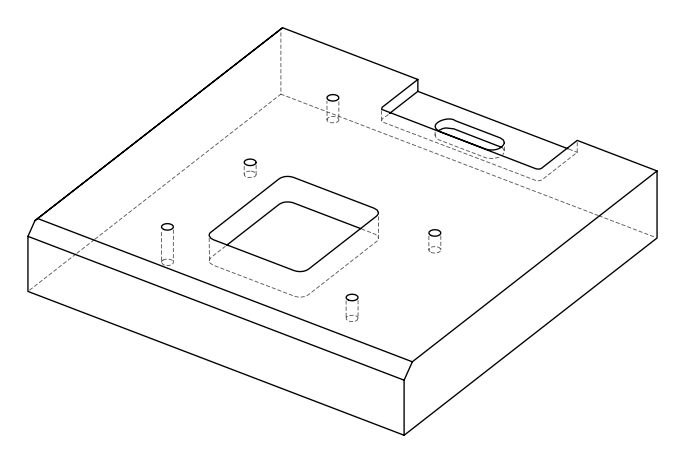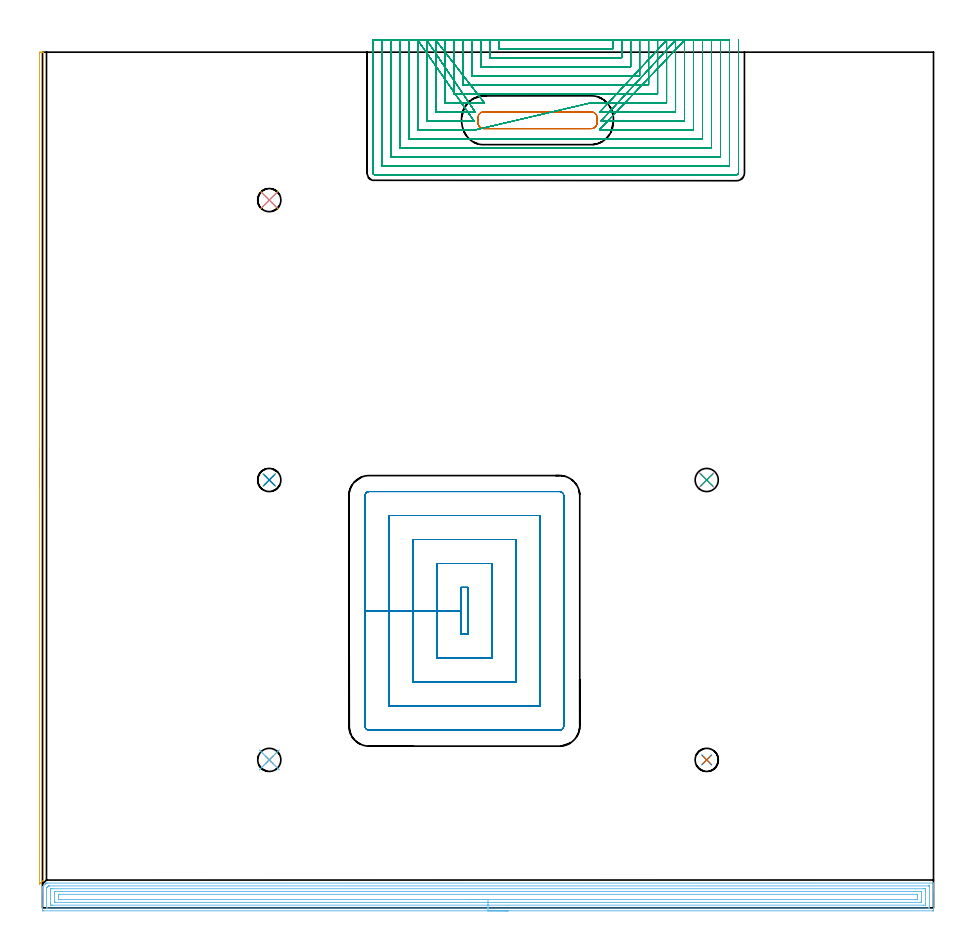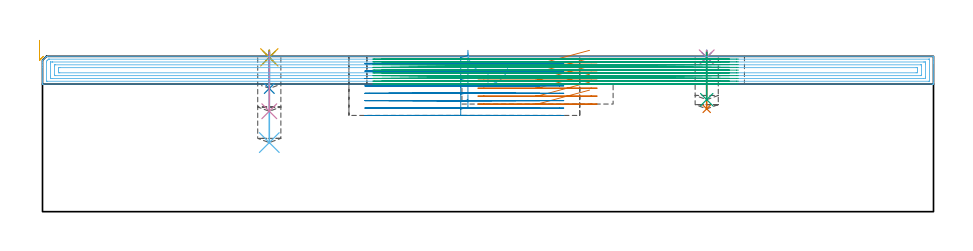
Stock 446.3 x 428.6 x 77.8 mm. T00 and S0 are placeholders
(PLAN: 15 operations, 4 tool changes, 160.5 min)
(1 SPOT_DRILL | STEP1POCKET | NXT0321_9005460120000 | 0.03 min | 0 mm3)
(2 SPOT_DRILL_1 | STEP1POCKET_1 | NXT0321_9005460120000 | 0.03 min | 1 mm3)
(3 SPOT_DRILL_2 | STEP1POCKET_2 | NXT0321_9005460120000 | 0.03 min | 1 mm3)
(4 SPOT_DRILL_3 | STEP1POCKET_3 | NXT0321_9005460120000 | 0.03 min | 1 mm3)
(5 SPOT_DRILL_4 | STEP1POCKET_4 | NXT0321_9005460120000 | 0.03 min | 1 mm3)
(6 DRILL_BLIND_HOLE_INTO_CENTER | STEP1POCKET | NXT0301_087 | 0.18 min | 4397 mm3)
(7 DRILL_BLIND_HOLE_INTO_CENTER_1 | STEP1POCKET_1 | NXT0301_087 | 0.11 min | 2618 mm3)
(8 DRILL_BLIND_HOLE_INTO_CENTER_2 | STEP1POCKET_2 | NXT0301_087 | 0.07 min | 1545 mm3)
(9 DRILL_BLIND_HOLE_INTO_CENTER_3 | STEP1POCKET_3 | NXT0301_087 | 0.1 min | 2134 mm3)
(10 DRILL_BLIND_HOLE_INTO_CENTER_4 | STEP1POCKET_4 | NXT0301_087 | 0.12 min | 2744 mm3)
(11 AREA_MILL | FG_CHAMFER_SURFACE | UGT0205_001 | 3.48 min | 833 mm3)
(12 AREA_MILL_1 | FG_CHAMFER_SURFACE_1 | UGT0205_001 | 18.15 min | 43110 mm3)
(13 MILL_RECTANGULAR_POCKET | POCKET_RECTANGULAR_STRAIGHT | UGT0201_008 | Follow Part, ap 4, ae 75% | 2.25 min | 41666 mm3)
(14 MILL_RECTANGULAR_POCKET_1 | POCKET_RECTANGULAR_STRAIGHT_1 | UGT0201_008 | Follow Part, ap 4, ae 75% | 21.29 min | 461160 mm3)
(15 MILL_SLOT | SLOT_PARTIAL_RECTANGULAR | UGT0201_124 | Follow Part, ap 1.5, ae 75% | 114.57 min | 143905 mm3)
(TOOL NXT0321_9005460120000 | NC Spot Drill, 142deg, 12mm, Carbide, Uncoated | D12 PA142 FL30 Z2)
(TOOL NXT0301_087 | Carbide Drill 11.6mm [860.1-1160-058A1-MM 2214] | D11.6 PA140 FL72 Z2)
(TOOL UGT0205_001 | Chamfer Mill 20 x 3 x 45 deg. | D20 FL50 Z2)
(TOOL UGT0201_008 | End Mill 16 mm | D16 FL32 Z4)
(TOOL UGT0201_124 | Carbide End Mill 6.0 | D6 FL15 Z4)
(OP 1 SPOT_DRILL)
G17 G21 G94 G90
T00 M6
G54
G17 G0 G90 X113.6 Y74.1 S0 M3
G43 Z87.8 H0
G94 G81 G98 Z77.301 F250. R80.8
G80
M5
M2
(OP 2 SPOT_DRILL_1)
G17 G21 G94 G90
T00 M6
G54
G17 G0 G90 X332.7 Y74.1 S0 M3
G43 Z87.8 H0
G94 G81 G98 Z77.301 F250. R80.8
G80
M5
M2
(OP 3 SPOT_DRILL_2)
G17 G21 G94 G90
T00 M6
G54
G17 G0 G90 X113.6 Y214.3 S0 M3
G43 Z87.8 H0
G94 G81 G98 Z77.301 F250. R80.8
G80
M5
M2
(OP 4 SPOT_DRILL_3)
G17 G21 G94 G90
T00 M6
G54
G17 G0 G90 X332.7 Y214.3 S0 M3
G43 Z87.8 H0
G94 G81 G98 Z77.301 F250. R80.8
G80
M5
M2
(OP 5 SPOT_DRILL_4)
G17 G21 G94 G90
T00 M6
G54
G17 G0 G90 X113.6 Y354.5 S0 M3
G43 Z87.8 H0
G94 G81 G98 Z77.301 F250. R80.8
G80
M5
M2
(OP 6 DRILL_BLIND_HOLE_INTO_CENTER)
G17 G21 G94 G90
T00 M6
G54
G17 G0 G90 X113.6 Y74.1 S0 M3
G43 Z87.8 H1
G94 G81 G98 Z34.6 F250. R79.8
G80
M5
M2
(OP 7 DRILL_BLIND_HOLE_INTO_CENTER_1)
G17 G21 G94 G90
T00 M6
G54
G17 G0 G90 X332.7 Y74.1 S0 M3
G43 Z87.8 H1
G94 G81 G98 Z51.5 F250. R79.8
G80
M5
M2
(OP 8 DRILL_BLIND_HOLE_INTO_CENTER_2)
G17 G21 G94 G90
T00 M6
G54
G17 G0 G90 X113.6 Y214.3 S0 M3
G43 Z87.8 H1
G94 G81 G98 Z61.7 F250. R79.8
G80
M5
M2
(OP 9 DRILL_BLIND_HOLE_INTO_CENTER_3)
G17 G21 G94 G90
T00 M6
G54
G17 G0 G90 X332.7 Y214.3 S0 M3
G43 Z87.8 H1
G94 G81 G98 Z56.1 F250. R79.8
G80
M5
M2
(OP 10 DRILL_BLIND_HOLE_INTO_CENTER_4)
G17 G21 G94 G90
T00 M6
G54
G17 G0 G90 X113.6 Y354.5 S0 M3
G43 Z87.8 H1
G94 G81 G98 Z50.3 F250. R79.8
G80
M5
M2
(OP 11 AREA_MILL)
G17 G21 G94 G90
T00 M6
G54
G17 G0 G90 X-1.5 Y210.25 S1061 M3
G43 Z87.8 H0
Z85.8
G94 G1 Y210.288 Z84.928 F250.
Y210.402 Z84.063
Y210.591 Z83.212
Y210.853 Z82.38
Y211.187 Z81.574
Y211.59 Z80.8
Y212.058 Z80.064
Y212.589 Z79.372
Y213.179 Z78.729
Y213.822 Z78.14
Y214.514 Z77.608
Y215.25 Z77.14
Y216.024 Z76.737
Y216.83 Z76.403
Y217.662 Z76.141
Y218.513 Z75.952
Y219.378 Z75.838
Y220.25 Z75.8
Y428.26
X-1.497 Y428.427 Z75.803
X-1.491 Y428.598 Z75.805
X-1.288 Y428.6 Z76.008
X-0.944 Z76.351
X-0.256 Z77.043
X0.07 Z77.37
X0.459 Y428.592 Z77.75
X0.497 Y428.59 Z77.788
X0.5 Y428.427 Z77.8
Y14.306
X0.494 Y13.895 Z77.792
X0.428 Y13.828 Z77.727
X0.389 Y13.788 Z77.687
X-0.88 Y12.519 Z76.419
X-0.944 Y12.454 Z76.352
X-1.133 Y12.267 Z76.167
X-1.178 Y12.222 Z76.122
X-1.389 Y12.01 Z75.909
X-1.479 Y11.924 Z75.819
X-1.494 Y11.917 Z75.803
X-1.499 Y11.924 Z75.799
X-1.5 Y21.902 Z75.8
Y220.25
Y221.121 Z75.838
Y221.986 Z75.952
Y222.838 Z76.141
Y223.67 Z76.403
Y224.476 Z76.737
Y225.25 Z77.14
Y225.986 Z77.608
Y226.678 Z78.14
Y227.321 Z78.729
Y227.91 Z79.372
Y228.441 Z80.064
Y228.91 Z80.8
Y229.313 Z81.574
Y229.647 Z82.38
Y229.909 Z83.212
Y230.098 Z84.063
Y230.212 Z84.928
Y230.25 Z85.8
G0 Z87.8
M5
M2
(OP 12 AREA_MILL_1)
G17 G21 G94 G90
T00 M6
G54
G17 G0 G90 X233.15 Y-1.5 S1061 M3
G43 Z87.8 H0
Z73.9
G94 G1 X233.112 Z73.028 F250.
X232.998 Z72.164
X232.809 Z71.312
X232.547 Z70.48
X232.213 Z69.674
X231.81 Z68.9
X231.342 Z68.164
X230.81 Z67.472
X230.221 Z66.829
X229.578 Z66.24
X228.886 Z65.708
X228.15 Z65.24
X227.376 Z64.837
X226.57 Z64.503
X225.738 Z64.241
X224.886 Z64.052
X224.022 Z63.938
X223.15 Z63.9
X0.623
X0.11 Y-1.495 Z63.903
X0.01 Y-1.492 Z63.906
X0. Y-1.387 Z64.01
Y6.764 Z72.159
Y8.172 Z73.569
Y9.393 Z74.787
Y10.269 Z75.667
X0.002 Y10.392 Z75.788
X0.027 Y10.428 Z75.825
X1.516 Y11.918 Z77.315
X1.621 Y12.022 Z77.419
X1.916 Y12.315 Z77.714
X1.998 Y12.394 Z77.792
X2.41 Y12.4 Z77.8
X446.124
X446.29 Y12.398 Z77.789
X446.297 Y12.253 Z77.646
X446.3 Y12.102 Z77.502
Y11.835 Z77.235
Y11.145 Z76.54
Y9.924 Z75.321
Y9.393 Z74.787
Y8.782 Z74.178
Y-0.856 Z64.541
X446.296 Y-1.122 Z64.276
X446.29 Y-1.493 Z63.905
X446.06 Y-1.497 Z63.902
X445.677 Y-1.5 Z63.9
X223.15
Y-0.086 Z65.314
X2.41 Y-0.085 Z65.315
X2.246 Y-0.084 Z65.316
X2.055 Y-0.08 Z65.32
X2.015 Y-0.079 Z65.321
X2.009 Y-0.054 Z65.346
X2.005 Y-0.022 Z65.378
X2.001 Y0.156 Z65.556
Y9.393 Z74.793
X2.004 Y9.791 Z75.191
X2.01 Y9.913 Z75.313
X2.023 Y9.962 Z75.362
X2.364 Y10.314 Z75.714
X2.41 Y10.36 Z75.76
X2.808 Y10.755 Z76.155
X2.977 Y10.918 Z76.318
X3.037 Y10.975 Z76.375
X3.122 Y10.979 Z76.379
X3.304 Y10.983 Z76.383
X3.467 Y10.985 Z76.385
X443.89
X444.054 Y10.984 Z76.384
X444.245 Y10.98 Z76.38
X444.285 Y10.979 Z76.379
X444.291 Y10.954 Z76.354
X444.295 Y10.922 Z76.322
X444.299 Y10.744 Z76.144
X444.3 Y0.229 Z65.629
X444.298 Y0.095 Z65.495
X444.294 Y-0.012 Z65.388
X444.29 Y-0.077 Z65.323
X444.254 Y-0.079 Z65.321
X443.89 Y-0.084 Z65.316
X443.727 Y-0.085 Z65.315
X223.15 Y-0.086 Z65.314
Y1.328 Z66.728
X5.091 Y1.329 Z66.729
X4.378 Y1.33 Z66.73
X4.197 Y1.332 Z66.732
X4.025 Y1.335 Z66.735
X4.01 Y1.507 Z66.907
X4.003 Y1.697 Z67.097
X4. Y2.383 Z67.783
Y2.577 Z67.977
X4.001 Y8.71 Z74.11
X4.008 Y9.393 Z74.793
X4.01 Y9.488 Z74.888
X4.049 Y9.538 Z74.938
X4.071 Y9.56 Z74.96
X4.108 Y9.565 Z74.965
X4.197 Y9.567 Z74.967
X4.909 Y9.571 Z74.971
X5.091
X441.209
X441.922 Y9.57 Z74.97
X442.103 Y9.568 Z74.968
X442.275 Y9.565 Z74.965
X442.29 Y9.393 Z74.793
X442.297 Y9.203 Z74.603
X442.3 Y8.517 Z73.917
Y8.323 Z73.723
X442.299 Y2.191 Z67.591
X442.29 Y1.507 Z66.907
X442.277 Y1.335 Z66.735
X441.209 Y1.329 Z66.729
X223.15 Y1.328 Z66.728
Y2.743 Z68.143
X6.512
X6.145 Y2.744 Z68.144
X6.082 Y2.746 Z68.146
X6.024 Y2.749 Z68.149
X6.01 Y2.831 Z68.231
X6. Y3.244 Z68.644
Y7.626 Z73.026
X6.003 Y8.071 Z73.471
X6.006 Y8.125 Z73.525
X6.009 Y8.146 Z73.546
X6.037 Y8.15 Z73.55
X6.176 Y8.154 Z73.554
X6.352 Y8.157 Z73.557
X439.788
X440.155 Y8.156 Z73.556
X440.218 Y8.154 Z73.554
X440.276 Y8.151 Z73.551
X440.29 Y8.069 Z73.469
X440.3 Y7.656 Z73.056
Y7.641 Z73.041
Y3.274 Z68.674
X440.297 Y2.829 Z68.229
X440.294 Y2.775 Z68.175
X440.291 Y2.754 Z68.154
X440.263 Y2.75 Z68.15
X440.124 Y2.746 Z68.146
X439.948 Y2.743 Z68.143
X223.15
Y4.157 Z69.557
X8.644
X8.226 Y4.161 Z69.561
X8.025 Y4.164 Z69.564
X8.01 Y4.276 Z69.676
X8.002 Y4.787 Z70.187
X8.001 Y5.012 Z70.412
X8. Y5.664 Z71.064
X8.002 Y5.888 Z71.288
X8.009 Y6.532 Z71.932
X8.021 Y6.736 Z72.136
X8.688 Y6.743 Z72.143
X437.656
X438.074 Y6.739 Z72.139
X438.275 Y6.736 Z72.136
X438.29 Y6.624 Z72.024
X438.298 Y6.113 Z71.513
X438.299 Y5.888 Z71.288
X438.3 Y5.236 Z70.636
X438.298 Y5.012 Z70.412
X438.291 Y4.368 Z69.768
X438.279 Y4.164 Z69.564
X437.612 Y4.157 Z69.557
X223.15
X222.278 Z69.595
X221.414 Z69.709
X220.562 Z69.898
X219.73 Z70.16
X218.924 Z70.494
X218.15 Z70.897
X217.414 Z71.365
X216.722 Z71.896
X216.079 Z72.486
X215.49 Z73.129
X214.958 Z73.821
X214.49 Z74.557
X214.087 Z75.331
X213.753 Z76.137
X213.491 Z76.969
X213.302 Z77.82
X213.188 Z78.685
X213.15 Z79.557
G0 Z87.8
M5
M2
(OP 13 MILL_RECTANGULAR_POCKET)
G17 G21 G94 G90
T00 M6
G54
G17 G0 G90 X274.012 Y398.7 S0 M3
G43 Z87.8 H0
Z80.8
G94 G1 X247.95 Z73.817 F250.
X221.1 F500.
G3 X218.1 Y395.7 R3.
G1 Y393.3
G3 X221.1 Y390.3 R3.
G1 X274.8
G3 X277.8 Y393.3 R3.
G1 Y395.7
G3 X274.8 Y398.7 R3.
G1 X247.95
X246.95
G0 X274.012 Z76.817
G1 X247.95 Z69.833 F250.
X221.1 F500.
G3 X218.1 Y395.7 R3.
G1 Y393.3
G3 X221.1 Y390.3 R3.
G1 X274.8
G3 X277.8 Y393.3 R3.
G1 Y395.7
G3 X274.8 Y398.7 R3.
G1 X247.95
X246.95
G0 X274.012 Z72.833
G1 X247.95 Z65.85 F250.
X221.1 F500.
G3 X218.1 Y395.7 R3.
G1 Y393.3
G3 X221.1 Y390.3 R3.
G1 X274.8
G3 X277.8 Y393.3 R3.
G1 Y395.7
G3 X274.8 Y398.7 R3.
G1 X247.95
X246.95
G0 X274.012 Z68.85
G1 X247.95 Z61.867 F250.
X221.1 F500.
G3 X218.1 Y395.7 R3.
G1 Y393.3
G3 X221.1 Y390.3 R3.
G1 X274.8
G3 X277.8 Y393.3 R3.
G1 Y395.7
G3 X274.8 Y398.7 R3.
G1 X247.95
X246.95
G0 X274.012 Z64.867
G1 X247.95 Z57.883 F250.
X221.1 F500.
G3 X218.1 Y395.7 R3.
G1 Y393.3
G3 X221.1 Y390.3 R3.
G1 X274.8
G3 X277.8 Y393.3 R3.
G1 Y395.7
G3 X274.8 Y398.7 R3.
G1 X247.95
X246.95
G0 X274.012 Z60.883
G1 X247.95 Z53.9 F250.
X221.1 F500.
G3 X218.1 Y395.7 R3.
G1 Y393.3
G3 X221.1 Y390.3 R3.
G1 X274.8
G3 X277.8 Y393.3 R3.
G1 Y395.7
G3 X274.8 Y398.7 R3.
G1 X247.95
X246.95
G0 Z87.8
M5
M2
(OP 14 MILL_RECTANGULAR_POCKET_1)
G17 G21 G94 G90
T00 M6
G54
G17 G0 G90 X213.1 Y150.845 S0 M3
G43 Z87.8 H0
Z80.8
G94 G1 Y160.5 Z78.213 F250.
X209.5 Z77.248
Y148.75 Z74.1
Y137. F500.
X213.1
Y160.5
X209.5
Y148.75
X197.5
Y125.
X225.1
Y172.5
X197.5
Y148.75
X185.5
Y113.
X237.1
Y184.5
X185.5
Y148.75
X173.5
Y101.
X249.1
Y196.5
X173.5
Y148.75
X161.5
Y91.1
G3 X163.6 Y89. R2.1
G1 X259.
G3 X261.1 Y91.1 R2.1
G1 Y206.4
G3 X259. Y208.5 R2.1
G1 X163.6
G3 X161.5 Y206.4 R2.1
G1 Y148.75
Y147.75
G0 X213.1 Y150.845 Z77.1
G1 Y160.5 Z74.513 F250.
X209.5 Z73.548
Y148.75 Z70.4
Y137. F500.
X213.1
Y160.5
X209.5
Y148.75
X197.5
Y125.
X225.1
Y172.5
X197.5
Y148.75
X185.5
Y113.
X237.1
Y184.5
X185.5
Y148.75
X173.5
Y101.
X249.1
Y196.5
X173.5
Y148.75
X161.5
Y91.1
G3 X163.6 Y89. R2.1
G1 X259.
G3 X261.1 Y91.1 R2.1
G1 Y206.4
G3 X259. Y208.5 R2.1
G1 X163.6
G3 X161.5 Y206.4 R2.1
G1 Y148.75
Y147.75
G0 X213.1 Y150.845 Z73.4
G1 Y160.5 Z70.813 F250.
X209.5 Z69.848
Y148.75 Z66.7
Y137. F500.
X213.1
Y160.5
X209.5
Y148.75
X197.5
Y125.
X225.1
Y172.5
X197.5
Y148.75
X185.5
Y113.
X237.1
Y184.5
X185.5
Y148.75
X173.5
Y101.
X249.1
Y196.5
X173.5
Y148.75
X161.5
Y91.1
G3 X163.6 Y89. R2.1
G1 X259.
G3 X261.1 Y91.1 R2.1
G1 Y206.4
G3 X259. Y208.5 R2.1
G1 X163.6
G3 X161.5 Y206.4 R2.1
G1 Y148.75
Y147.75
G0 X213.1 Y150.845 Z69.7
G1 Y160.5 Z67.113 F250.
X209.5 Z66.148
Y148.75 Z63.
Y137. F500.
X213.1
Y160.5
X209.5
Y148.75
X197.5
Y125.
X225.1
Y172.5
X197.5
Y148.75
X185.5
Y113.
X237.1
Y184.5
X185.5
Y148.75
X173.5
Y101.
X249.1
Y196.5
X173.5
Y148.75
X161.5
Y91.1
G3 X163.6 Y89. R2.1
G1 X259.
G3 X261.1 Y91.1 R2.1
G1 Y206.4
G3 X259. Y208.5 R2.1
G1 X163.6
G3 X161.5 Y206.4 R2.1
G1 Y148.75
Y147.75
G0 X213.1 Y150.845 Z66.
G1 Y160.5 Z63.413 F250.
X209.5 Z62.448
Y148.75 Z59.3
Y137. F500.
X213.1
Y160.5
X209.5
Y148.75
X197.5
Y125.
X225.1
Y172.5
X197.5
Y148.75
X185.5
Y113.
X237.1
Y184.5
X185.5
Y148.75
X173.5
Y101.
X249.1
Y196.5
X173.5
Y148.75
X161.5
Y91.1
G3 X163.6 Y89. R2.1
G1 X259.
G3 X261.1 Y91.1 R2.1
G1 Y206.4
G3 X259. Y208.5 R2.1
G1 X163.6
G3 X161.5 Y206.4 R2.1
G1 Y148.75
Y147.75
G0 X213.1 Y150.845 Z62.3
G1 Y160.5 Z59.713 F250.
X209.5 Z58.748
Y148.75 Z55.6
Y137. F500.
X213.1
Y160.5
X209.5
Y148.75
X197.5
Y125.
X225.1
Y172.5
X197.5
Y148.75
X185.5
Y113.
X237.1
Y184.5
X185.5
Y148.75
X173.5
Y101.
X249.1
Y196.5
X173.5
Y148.75
X161.5
Y91.1
G3 X163.6 Y89. R2.1
G1 X259.
G3 X261.1 Y91.1 R2.1
G1 Y206.4
G3 X259. Y208.5 R2.1
G1 X163.6
G3 X161.5 Y206.4 R2.1
G1 Y148.75
Y147.75
G0 X213.1 Y150.845 Z58.6
G1 Y160.5 Z56.013 F250.
X209.5 Z55.048
Y148.75 Z51.9
Y137. F500.
X213.1
Y160.5
X209.5
Y148.75
X197.5
Y125.
X225.1
Y172.5
X197.5
Y148.75
X185.5
Y113.
X237.1
Y184.5
X185.5
Y148.75
X173.5
Y101.
X249.1
Y196.5
X173.5
Y148.75
X161.5
Y91.1
G3 X163.6 Y89. R2.1
G1 X259.
G3 X261.1 Y91.1 R2.1
G1 Y206.4
G3 X259. Y208.5 R2.1
G1 X163.6
G3 X161.5 Y206.4 R2.1
G1 Y148.75
Y147.75
G0 X213.1 Y150.845 Z54.9
G1 Y160.5 Z52.313 F250.
X209.5 Z51.348
Y148.75 Z48.2
Y137. F500.
X213.1
Y160.5
X209.5
Y148.75
X197.5
Y125.
X225.1
Y172.5
X197.5
Y148.75
X185.5
Y113.
X237.1
Y184.5
X185.5
Y148.75
X173.5
Y101.
X249.1
Y196.5
X173.5
Y148.75
X161.5
Y91.1
G3 X163.6 Y89. R2.1
G1 X259.
G3 X261.1 Y91.1 R2.1
G1 Y206.4
G3 X259. Y208.5 R2.1
G1 X163.6
G3 X161.5 Y206.4 R2.1
G1 Y148.75
Y147.75
G0 Z87.8
M5
M2
(OP 15 MILL_SLOT)
G17 G21 G94 G90
T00 M6
G54
G17 G0 G90 X228.5 Y434.6 S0 M3
G43 Z87.8 H0
Z76.42
G94 G1 Y431.6 F250.
Y430.2 F500.
X285.6
Y431.6
Y434.6 F250.
X224.
Y431.6
Y425.7 F500.
X290.1
Y431.6
Y434.6 F250.
X219.5
Y431.6
Y421.2 F500.
X294.6
Y431.6
Y434.6 F250.
X215.
Y431.6
Y416.7 F500.
X299.1
Y431.6
Y434.6 F250.
X210.5
Y431.6
Y412.2 F500.
X303.6
Y431.6
Y434.6 F250.
X206.
Y431.6
Y407.7 F500.
X308.1
Y431.6
Y434.6 F250.
X201.5
Y431.6
Y403.2 F500.
X218.344
X221.344 F250.
X197. Y434.6 F500.
Y431.6 F250.
Y398.7 F500.
X213.695
X216.695 F250.
X192.5 Y434.6 F500.
Y431.6 F250.
Y394.2 F500.
X213.097
X216.097 F250.
X188. Y434.6 F500.
Y431.6 F250.
Y389.7 F500.
X213.952
X216.952 F250.
X274.573 Y403.2 F500.
X277.573 F250.
X312.6 F500.
Y431.6
Y434.6 F250.
X279.205 Y398.7 F500.
X282.205 F250.
X317.1 F500.
Y431.6
Y434.6 F250.
X279.803 Y394.2 F500.
X282.803 F250.
X321.6 F500.
Y431.6
Y434.6 F250.
X278.944 Y389.7 F500.
X281.944 F250.
X326.1 F500.
Y431.6
Y434.6 F250.
X183.5
Y431.6
Y385.2 F500.
X330.6
Y431.6
Y434.6 F250.
X179.
Y431.6
Y380.7 F500.
X335.1
Y431.6
Y434.6 F250.
X174.5
Y431.6
Y376.2 F500.
X339.6
Y431.6
Y434.6 F250.
X170.
Y431.6
Y371.7 F500.
X344.1
Y431.6
Y434.6 F250.
X165.5
Y431.6
Y368.1 F500.
G3 X166.4 Y367.2 R0.9
G1 X347.7
G3 X348.6 Y368.1 R0.9
G1 Y431.6
Y434.6 F250.
G0 X228.5 Z75.04
G1 Y431.6
Y430.2 F500.
X285.6
Y431.6
Y434.6 F250.
X224.
Y431.6
Y425.7 F500.
X290.1
Y431.6
Y434.6 F250.
X219.5
Y431.6
Y421.2 F500.
X294.6
Y431.6
Y434.6 F250.
X215.
Y431.6
Y416.7 F500.
X299.1
Y431.6
Y434.6 F250.
X210.5
Y431.6
Y412.2 F500.
X303.6
Y431.6
Y434.6 F250.
X206.
Y431.6
Y407.7 F500.
X308.1
Y431.6
Y434.6 F250.
X201.5
Y431.6
Y403.2 F500.
X218.344
X221.344 F250.
X197. Y434.6 F500.
Y431.6 F250.
Y398.7 F500.
X213.695
X216.695 F250.
X192.5 Y434.6 F500.
Y431.6 F250.
Y394.2 F500.
X213.097
X216.097 F250.
X188. Y434.6 F500.
Y431.6 F250.
Y389.7 F500.
X213.952
X216.952 F250.
X274.573 Y403.2 F500.
X277.573 F250.
X312.6 F500.
Y431.6
Y434.6 F250.
X279.205 Y398.7 F500.
X282.205 F250.
X317.1 F500.
Y431.6
Y434.6 F250.
X279.803 Y394.2 F500.
X282.803 F250.
X321.6 F500.
Y431.6
Y434.6 F250.
X278.944 Y389.7 F500.
X281.944 F250.
X326.1 F500.
Y431.6
Y434.6 F250.
X183.5
Y431.6
Y385.2 F500.
X330.6
Y431.6
Y434.6 F250.
X179.
Y431.6
Y380.7 F500.
X335.1
Y431.6
Y434.6 F250.
X174.5
Y431.6
Y376.2 F500.
X339.6
Y431.6
Y434.6 F250.
X170.
Y431.6
Y371.7 F500.
X344.1
Y431.6
Y434.6 F250.
X165.5
Y431.6
Y368.1 F500.
G3 X166.4 Y367.2 R0.9
G1 X347.7
G3 X348.6 Y368.1 R0.9
G1 Y431.6
Y434.6 F250.
G0 X228.5 Z73.66
G1 Y431.6
Y430.2 F500.
X285.6
Y431.6
Y434.6 F250.
X224.
Y431.6
Y425.7 F500.
X290.1
Y431.6
Y434.6 F250.
X219.5
Y431.6
Y421.2 F500.
X294.6
Y431.6
Y434.6 F250.
X215.
Y431.6
Y416.7 F500.
X299.1
Y431.6
Y434.6 F250.
X210.5
Y431.6
Y412.2 F500.
X303.6
Y431.6
Y434.6 F250.
X206.
Y431.6
Y407.7 F500.
X308.1
Y431.6
Y434.6 F250.
X201.5
Y431.6
Y403.2 F500.
X218.344
X221.344 F250.
X197. Y434.6 F500.
Y431.6 F250.
Y398.7 F500.
X213.695
X216.695 F250.
X192.5 Y434.6 F500.
Y431.6 F250.
Y394.2 F500.
X213.097
X216.097 F250.
X188. Y434.6 F500.
Y431.6 F250.
Y389.7 F500.
X213.952
X216.952 F250.
X274.573 Y403.2 F500.
X277.573 F250.
X312.6 F500.
Y431.6
Y434.6 F250.
X279.205 Y398.7 F500.
X282.205 F250.
X317.1 F500.
Y431.6
Y434.6 F250.
X279.803 Y394.2 F500.
X282.803 F250.
X321.6 F500.
Y431.6
Y434.6 F250.
X278.944 Y389.7 F500.
X281.944 F250.
X326.1 F500.
Y431.6
Y434.6 F250.
X183.5
Y431.6
Y385.2 F500.
X330.6
Y431.6
Y434.6 F250.
X179.
Y431.6
Y380.7 F500.
X335.1
Y431.6
Y434.6 F250.
X174.5
Y431.6
Y376.2 F500.
X339.6
Y431.6
Y434.6 F250.
X170.
Y431.6
Y371.7 F500.
X344.1
Y431.6
Y434.6 F250.
X165.5
Y431.6
Y368.1 F500.
G3 X166.4 Y367.2 R0.9
G1 X347.7
G3 X348.6 Y368.1 R0.9
G1 Y431.6
Y434.6 F250.
G0 X228.5 Z72.28
G1 Y431.6
Y430.2 F500.
X285.6
Y431.6
Y434.6 F250.
X224.
Y431.6
Y425.7 F500.
X290.1
Y431.6
Y434.6 F250.
X219.5
Y431.6
Y421.2 F500.
X294.6
Y431.6
Y434.6 F250.
X215.
Y431.6
Y416.7 F500.
X299.1
Y431.6
Y434.6 F250.
X210.5
Y431.6
Y412.2 F500.
X303.6
Y431.6
Y434.6 F250.
X206.
Y431.6
Y407.7 F500.
X308.1
Y431.6
Y434.6 F250.
X201.5
Y431.6
Y403.2 F500.
X218.344
X221.344 F250.
X197. Y434.6 F500.
Y431.6 F250.
Y398.7 F500.
X213.695
X216.695 F250.
X192.5 Y434.6 F500.
Y431.6 F250.
Y394.2 F500.
X213.097
X216.097 F250.
X188. Y434.6 F500.
Y431.6 F250.
Y389.7 F500.
X213.952
X216.952 F250.
X274.573 Y403.2 F500.
X277.573 F250.
X312.6 F500.
Y431.6
Y434.6 F250.
X279.205 Y398.7 F500.
X282.205 F250.
X317.1 F500.
Y431.6
Y434.6 F250.
X279.803 Y394.2 F500.
X282.803 F250.
X321.6 F500.
Y431.6
Y434.6 F250.
X278.944 Y389.7 F500.
X281.944 F250.
X326.1 F500.
Y431.6
Y434.6 F250.
X183.5
Y431.6
Y385.2 F500.
X330.6
Y431.6
Y434.6 F250.
X179.
Y431.6
Y380.7 F500.
X335.1
Y431.6
Y434.6 F250.
X174.5
Y431.6
Y376.2 F500.
X339.6
Y431.6
Y434.6 F250.
X170.
Y431.6
Y371.7 F500.
X344.1
Y431.6
Y434.6 F250.
X165.5
Y431.6
Y368.1 F500.
G3 X166.4 Y367.2 R0.9
G1 X347.7
G3 X348.6 Y368.1 R0.9
G1 Y431.6
Y434.6 F250.
G0 X228.5 Z70.9
G1 Y431.6
Y430.2 F500.
X285.6
Y431.6
Y434.6 F250.
X224.
Y431.6
Y425.7 F500.
X290.1
Y431.6
Y434.6 F250.
X219.5
Y431.6
Y421.2 F500.
X294.6
Y431.6
Y434.6 F250.
X215.
Y431.6
Y416.7 F500.
X299.1
Y431.6
Y434.6 F250.
X210.5
Y431.6
Y412.2 F500.
X303.6
Y431.6
Y434.6 F250.
X206.
Y431.6
Y407.7 F500.
X308.1
Y431.6
Y434.6 F250.
X201.5
Y431.6
Y403.2 F500.
X218.344
X221.344 F250.
X197. Y434.6 F500.
Y431.6 F250.
Y398.7 F500.
X213.695
X216.695 F250.
X192.5 Y434.6 F500.
Y431.6 F250.
Y394.2 F500.
X213.097
X216.097 F250.
X188. Y434.6 F500.
Y431.6 F250.
Y389.7 F500.
X213.952
X216.952 F250.
X274.573 Y403.2 F500.
X277.573 F250.
X312.6 F500.
Y431.6
Y434.6 F250.
X279.205 Y398.7 F500.
X282.205 F250.
X317.1 F500.
Y431.6
Y434.6 F250.
X279.803 Y394.2 F500.
X282.803 F250.
X321.6 F500.
Y431.6
Y434.6 F250.
X278.944 Y389.7 F500.
X281.944 F250.
X326.1 F500.
Y431.6
Y434.6 F250.
X183.5
Y431.6
Y385.2 F500.
X330.6
Y431.6
Y434.6 F250.
X179.
Y431.6
Y380.7 F500.
X335.1
Y431.6
Y434.6 F250.
X174.5
Y431.6
Y376.2 F500.
X339.6
Y431.6
Y434.6 F250.
X170.
Y431.6
Y371.7 F500.
X344.1
Y431.6
Y434.6 F250.
X165.5
Y431.6
Y368.1 F500.
G3 X166.4 Y367.2 R0.9
G1 X347.7
G3 X348.6 Y368.1 R0.9
G1 Y431.6
Y434.6 F250.
G0 X228.5 Z69.52
G1 Y431.6
Y430.2 F500.
X285.6
Y431.6
Y434.6 F250.
X224.
Y431.6
Y425.7 F500.
X290.1
Y431.6
Y434.6 F250.
X219.5
Y431.6
Y421.2 F500.
X294.6
Y431.6
Y434.6 F250.
X215.
Y431.6
Y416.7 F500.
X299.1
Y431.6
Y434.6 F250.
X210.5
Y431.6
Y412.2 F500.
X303.6
Y431.6
Y434.6 F250.
X206.
Y431.6
Y407.7 F500.
X308.1
Y431.6
Y434.6 F250.
X201.5
Y431.6
Y403.2 F500.
X218.344
X221.344 F250.
X197. Y434.6 F500.
Y431.6 F250.
Y398.7 F500.
X213.695
X216.695 F250.
X192.5 Y434.6 F500.
Y431.6 F250.
Y394.2 F500.
X213.097
X216.097 F250.
X188. Y434.6 F500.
Y431.6 F250.
Y389.7 F500.
X213.952
X216.952 F250.
X274.573 Y403.2 F500.
X277.573 F250.
X312.6 F500.
Y431.6
Y434.6 F250.
X279.205 Y398.7 F500.
X282.205 F250.
X317.1 F500.
Y431.6
Y434.6 F250.
X279.803 Y394.2 F500.
X282.803 F250.
X321.6 F500.
Y431.6
Y434.6 F250.
X278.944 Y389.7 F500.
X281.944 F250.
X326.1 F500.
Y431.6
Y434.6 F250.
X183.5
Y431.6
Y385.2 F500.
X330.6
Y431.6
Y434.6 F250.
X179.
Y431.6
Y380.7 F500.
X335.1
Y431.6
Y434.6 F250.
X174.5
Y431.6
Y376.2 F500.
X339.6
Y431.6
Y434.6 F250.
X170.
Y431.6
Y371.7 F500.
X344.1
Y431.6
Y434.6 F250.
X165.5
Y431.6
Y368.1 F500.
G3 X166.4 Y367.2 R0.9
G1 X347.7
G3 X348.6 Y368.1 R0.9
G1 Y431.6
Y434.6 F250.
G0 X228.5 Z68.14
G1 Y431.6
Y430.2 F500.
X285.6
Y431.6
Y434.6 F250.
X224.
Y431.6
Y425.7 F500.
X290.1
Y431.6
Y434.6 F250.
X219.5
Y431.6
Y421.2 F500.
X294.6
Y431.6
Y434.6 F250.
X215.
Y431.6
Y416.7 F500.
X299.1
Y431.6
Y434.6 F250.
X210.5
Y431.6
Y412.2 F500.
X303.6
Y431.6
Y434.6 F250.
X206.
Y431.6
Y407.7 F500.
X308.1
Y431.6
Y434.6 F250.
X201.5
Y431.6
Y403.2 F500.
X218.344
X221.344 F250.
X197. Y434.6 F500.
Y431.6 F250.
Y398.7 F500.
X213.695
X216.695 F250.
X192.5 Y434.6 F500.
Y431.6 F250.
Y394.2 F500.
X213.097
X216.097 F250.
X188. Y434.6 F500.
Y431.6 F250.
Y389.7 F500.
X213.952
X216.952 F250.
X274.573 Y403.2 F500.
X277.573 F250.
X312.6 F500.
Y431.6
Y434.6 F250.
X279.205 Y398.7 F500.
X282.205 F250.
X317.1 F500.
Y431.6
Y434.6 F250.
X279.803 Y394.2 F500.
X282.803 F250.
X321.6 F500.
Y431.6
Y434.6 F250.
X278.944 Y389.7 F500.
X281.944 F250.
X326.1 F500.
Y431.6
Y434.6 F250.
X183.5
Y431.6
Y385.2 F500.
X330.6
Y431.6
Y434.6 F250.
X179.
Y431.6
Y380.7 F500.
X335.1
Y431.6
Y434.6 F250.
X174.5
Y431.6
Y376.2 F500.
X339.6
Y431.6
Y434.6 F250.
X170.
Y431.6
Y371.7 F500.
X344.1
Y431.6
Y434.6 F250.
X165.5
Y431.6
Y368.1 F500.
G3 X166.4 Y367.2 R0.9
G1 X347.7
G3 X348.6 Y368.1 R0.9
G1 Y431.6
Y434.6 F250.
G0 X228.5 Z66.76
G1 Y431.6
Y430.2 F500.
X285.6
Y431.6
Y434.6 F250.
X224.
Y431.6
Y425.7 F500.
X290.1
Y431.6
Y434.6 F250.
X219.5
Y431.6
Y421.2 F500.
X294.6
Y431.6
Y434.6 F250.
X215.
Y431.6
Y416.7 F500.
X299.1
Y431.6
Y434.6 F250.
X210.5
Y431.6
Y412.2 F500.
X303.6
Y431.6
Y434.6 F250.
X206.
Y431.6
Y407.7 F500.
X308.1
Y431.6
Y434.6 F250.
X201.5
Y431.6
Y403.2 F500.
X218.344
X221.344 F250.
X197. Y434.6 F500.
Y431.6 F250.
Y398.7 F500.
X213.695
X216.695 F250.
X192.5 Y434.6 F500.
Y431.6 F250.
Y394.2 F500.
X213.097
X216.097 F250.
X188. Y434.6 F500.
Y431.6 F250.
Y389.7 F500.
X213.952
X216.952 F250.
X274.573 Y403.2 F500.
X277.573 F250.
X312.6 F500.
Y431.6
Y434.6 F250.
X279.205 Y398.7 F500.
X282.205 F250.
X317.1 F500.
Y431.6
Y434.6 F250.
X279.803 Y394.2 F500.
X282.803 F250.
X321.6 F500.
Y431.6
Y434.6 F250.
X278.944 Y389.7 F500.
X281.944 F250.
X326.1 F500.
Y431.6
Y434.6 F250.
X183.5
Y431.6
Y385.2 F500.
X330.6
Y431.6
Y434.6 F250.
X179.
Y431.6
Y380.7 F500.
X335.1
Y431.6
Y434.6 F250.
X174.5
Y431.6
Y376.2 F500.
X339.6
Y431.6
Y434.6 F250.
X170.
Y431.6
Y371.7 F500.
X344.1
Y431.6
Y434.6 F250.
X165.5
Y431.6
Y368.1 F500.
G3 X166.4 Y367.2 R0.9
G1 X347.7
G3 X348.6 Y368.1 R0.9
G1 Y431.6
Y434.6 F250.
G0 X228.5 Z65.38
G1 Y431.6
Y430.2 F500.
X285.6
Y431.6
Y434.6 F250.
X224.
Y431.6
Y425.7 F500.
X290.1
Y431.6
Y434.6 F250.
X219.5
Y431.6
Y421.2 F500.
X294.6
Y431.6
Y434.6 F250.
X215.
Y431.6
Y416.7 F500.
X299.1
Y431.6
Y434.6 F250.
X210.5
Y431.6
Y412.2 F500.
X303.6
Y431.6
Y434.6 F250.
X206.
Y431.6
Y407.7 F500.
X308.1
Y431.6
Y434.6 F250.
X201.5
Y431.6
Y403.2 F500.
X218.344
X221.344 F250.
X197. Y434.6 F500.
Y431.6 F250.
Y398.7 F500.
X213.695
X216.695 F250.
X192.5 Y434.6 F500.
Y431.6 F250.
Y394.2 F500.
X213.097
X216.097 F250.
X188. Y434.6 F500.
Y431.6 F250.
Y389.7 F500.
X213.952
X216.952 F250.
X274.573 Y403.2 F500.
X277.573 F250.
X312.6 F500.
Y431.6
Y434.6 F250.
X279.205 Y398.7 F500.
X282.205 F250.
X317.1 F500.
Y431.6
Y434.6 F250.
X279.803 Y394.2 F500.
X282.803 F250.
X321.6 F500.
Y431.6
Y434.6 F250.
X278.944 Y389.7 F500.
X281.944 F250.
X326.1 F500.
Y431.6
Y434.6 F250.
X183.5
Y431.6
Y385.2 F500.
X330.6
Y431.6
Y434.6 F250.
X179.
Y431.6
Y380.7 F500.
X335.1
Y431.6
Y434.6 F250.
X174.5
Y431.6
Y376.2 F500.
X339.6
Y431.6
Y434.6 F250.
X170.
Y431.6
Y371.7 F500.
X344.1
Y431.6
Y434.6 F250.
X165.5
Y431.6
Y368.1 F500.
G3 X166.4 Y367.2 R0.9
G1 X347.7
G3 X348.6 Y368.1 R0.9
G1 Y431.6
Y434.6 F250.
G0 X228.5 Z64.
G1 Y431.6
Y430.2 F500.
X285.6
Y431.6
Y434.6 F250.
X224.
Y431.6
Y425.7 F500.
X290.1
Y431.6
Y434.6 F250.
X219.5
Y431.6
Y421.2 F500.
X294.6
Y431.6
Y434.6 F250.
X215.
Y431.6
Y416.7 F500.
X299.1
Y431.6
Y434.6 F250.
X210.5
Y431.6
Y412.2 F500.
X303.6
Y431.6
Y434.6 F250.
X206.
Y431.6
Y407.7 F500.
X308.1
Y431.6
Y434.6 F250.
X201.5
Y431.6
Y403.2 F500.
X218.344
X221.344 F250.
X197. Y434.6 F500.
Y431.6 F250.
Y398.7 F500.
X213.695
X216.695 F250.
X192.5 Y434.6 F500.
Y431.6 F250.
Y394.2 F500.
X213.097
X216.097 F250.
X188. Y434.6 F500.
Y431.6 F250.
Y389.7 F500.
X213.952
X216.952 F250.
X274.573 Y403.2 F500.
X277.573 F250.
X312.6 F500.
Y431.6
Y434.6 F250.
X279.205 Y398.7 F500.
X282.205 F250.
X317.1 F500.
Y431.6
Y434.6 F250.
X279.803 Y394.2 F500.
X282.803 F250.
X321.6 F500.
Y431.6
Y434.6 F250.
X278.944 Y389.7 F500.
X281.944 F250.
X326.1 F500.
Y431.6
Y434.6 F250.
X183.5
Y431.6
Y385.2 F500.
X330.6
Y431.6
Y434.6 F250.
X179.
Y431.6
Y380.7 F500.
X335.1
Y431.6
Y434.6 F250.
X174.5
Y431.6
Y376.2 F500.
X339.6
Y431.6
Y434.6 F250.
X170.
Y431.6
Y371.7 F500.
X344.1
Y431.6
Y434.6 F250.
X165.5
Y431.6
Y368.1 F500.
G3 X166.4 Y367.2 R0.9
G1 X347.7
G3 X348.6 Y368.1 R0.9
G1 Y431.6
Y434.6 F250.
G0 Z87.8
M5
M2
